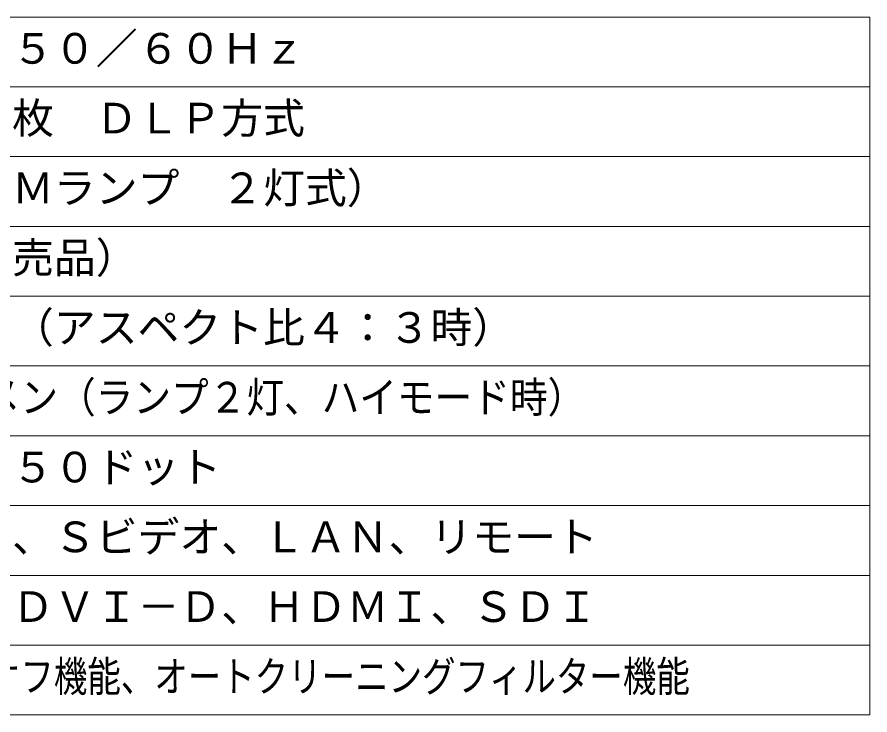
# Model space of a CAD drawing. Units: millimetres, scale not verified. Extents: x -63 to 62, y -57 to 57.
# Drawn here: x 1.3 to 62.5, y -56.5 to -6.5 of the extents above; entities that cross this region are included whole.
import ezdxf
from ezdxf.enums import TextEntityAlignment as Align

# ---------------------------------------------------------------- set-up
doc = ezdxf.new("R2010")
doc.units = ezdxf.units.MM
doc.header["$LTSCALE"] = 0.125
doc.layers.add('0-2_WAKU', color=1, linetype='Continuous', lineweight=18)
doc.layers.add('0-3_MOJI1', color=7, linetype='Continuous')
doc.styles.add('ＭＳ ゴシック', font='')
doc.styles.get('ＭＳ ゴシック').set_extended_font_data('MS Gothic')

msp = doc.modelspace()

# ---------------------------------------------------------------- linework, layer by layer
at = {"layer": '0-2_WAKU', "color": 4}
for p, q in [((62.4691, -6.5353), (-62.5309, -6.5353)), ((62.4691, -56.5353), (62.4691, -6.5353)), ((-62.5309, -56.5353), (62.4691, -56.5353))]:
    msp.add_line(p, q, dxfattribs=at)
at = {"layer": '0-2_WAKU'}
for p, q in [((-62.5309, -11.5353), (62.4691, -11.5353)), ((-62.5309, -16.5353), (62.4691, -16.5353)), ((-62.5309, -21.5353), (62.4691, -21.5353)), ((-62.5309, -26.5353), (62.4691, -26.5353)), ((-62.5309, -31.5353), (62.4691, -31.5353)), ((-62.5309, -36.5353), (62.4691, -36.5353)), ((-62.5309, -41.5353), (62.4691, -41.5353)), ((-62.5309, -46.5353), (62.4691, -46.5353)), ((-62.5309, -51.5353), (62.4691, -51.5353))]:
    msp.add_line(p, q, dxfattribs=at)

# ---------------------------------------------------------------- texts
at = {"layer": '0-3_MOJI1', "style": 'ＭＳ ゴシック'}
for s, p in [('ＡＣ１００Ｖ\u3000５０／６０Ｈｚ', (-20.0309, -10.5353)), ('ＤＬＰチップ３枚\u3000ＤＬＰ方式', (-20.0309, -15.5353)), ('３５５Ｗ（ＵＨＭランプ\u3000２灯式）\u3000', (-20.0309, -20.5353)), ('オプション（別売品）', (-20.0309, -25.5353)), ('７０～６００型（アスペクト比４：３時）', (-20.0309, -30.5353)), ('１４００×１０５０ドット', (-20.0309, -40.5353)), ('ＲＧＢ、ビデオ、Ｓビデオ、ＬＡＮ、リモート', (-20.0309, -45.5353)), ('シリアル制御、ＤＶＩ－Ｄ、ＨＤＭＩ、ＳＤＩ', (-20.0309, -50.5353))]:
    msp.add_text(s, height=2.199, dxfattribs=at).set_placement(p, align=Align.BOTTOM_LEFT)
for s, width, p in [('１０６００ルーメン（ランプ２灯、ハイモード時）', 0.9, (-20.0309, -35.5353)), ('ダイレクトパワーオフ機能、オートクリーニングフィルター機能', 0.8, (-20.0309, -55.5353))]:
    msp.add_text(s, height=2.199, dxfattribs=dict(at, width=width)).set_placement(p, align=Align.BOTTOM_LEFT)

doc.saveas('drawing.dxf')
